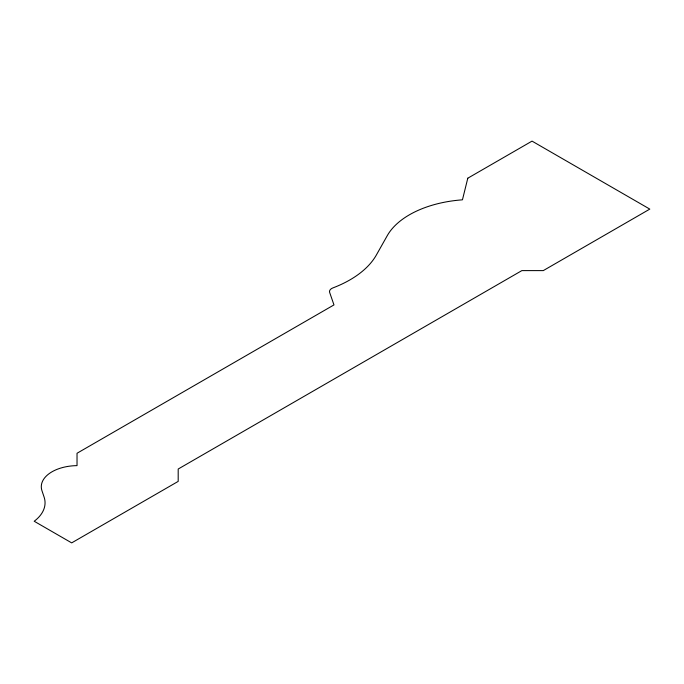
<?xml version="1.0" encoding="UTF-8"?>
<svg xmlns="http://www.w3.org/2000/svg" width="684" height="684" viewBox="0 0 684 684"><rect width="100%" height="100%" fill="white"/><g stroke="black" fill="none" stroke-linecap="round" stroke-linejoin="round"><path stroke-width="1.03" d="M467.796 178.199L462.444 199.831A90.895 52.471 0 0 0 387.255 235.681L376.388 254.961A108.576 62.689 0 0 1 332.903 287.913A7.567 4.369 0 0 0 329.645 292.419L333.972 304.91L77.027 453.261L77.027 465.624A36.526 21.084 0 0 0 41.963 490.71L44.092 497.054A52.463 30.284 0 0 1 34.2 521.251L71.675 542.882L178.191 481.391L178.191 469.027L521.866 270.608L543.276 270.608L649.8 209.107L532.032 141.118L467.796 178.199"/></g></svg>
